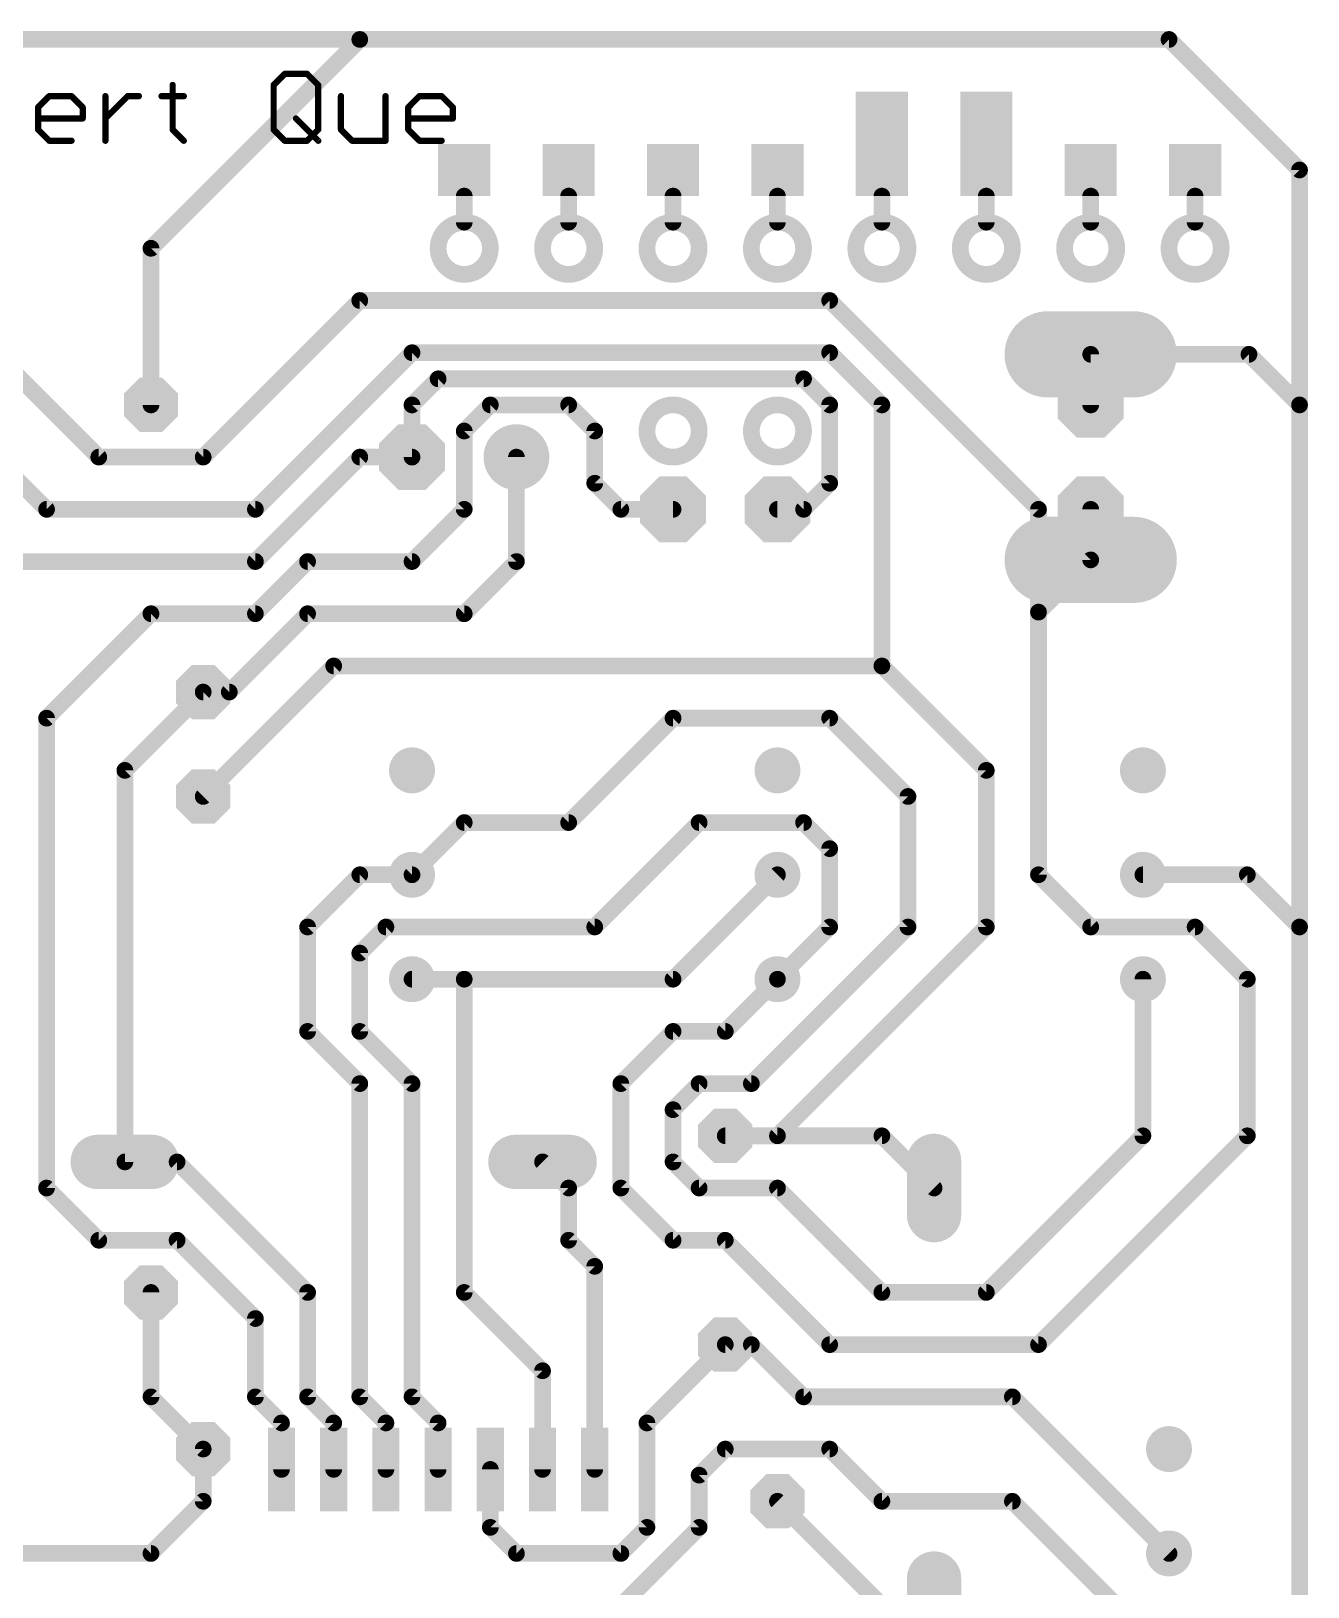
# Model space of a CAD drawing. Extents: x 30.3 to 96.7, y 25.2 to 89.1.
# Drawn here: x 65.66 to 96.72, y 51.26 to 89.1 of the extents above; entities that cross this region are included whole.
import ezdxf

# ---------------------------------------------------------------- set-up
doc = ezdxf.new("R2010")
doc.units = 0
doc.layers.add('1', color=14, linetype='CONTINUOUS')
doc.layers.add('17', color=94, linetype='CONTINUOUS')

# ---------------------------------------------------------------- blocks, each defined once
blk = doc.blocks.new('RECT')
blk.add_solid([(-0.5, -0.5), (0.5, -0.5), (-0.5, 0.5), (0.5, 0.5)])
blk = doc.blocks.new('OCTAGONP')
at = {"const_width": 0.5}
blk.add_lwpolyline([(-0.25, -0.1036), (-0.25, 0.1036), (-0.1036, 0.25), (0.1036, 0.25), (0.25, 0.1036), (0.25, -0.1036), (0.1036, -0.25), (-0.1036, -0.25), (-0.25, -0.1036), (-0.25, 0.1036)], dxfattribs=at)
blk = doc.blocks.new('ROUNDP')
at = {"const_width": 0.5}
blk.add_lwpolyline([(0, -0.25, 1), (0, 0.25, 1), (0, -0.25)], format="xyb", dxfattribs=at)
blk = doc.blocks.new('LONGP100')
at = {"const_width": 1}
blk.add_lwpolyline([(-0.5, 0), (0.5, 0)], dxfattribs=at)
at = {"const_width": 0.5}
for points in [[(-0.5, 0.25, 1), (-0.5, -0.25)], [(0.5, -0.25, 1), (0.5, 0.25)]]:
    blk.add_lwpolyline(points, format="xyb", dxfattribs=at)

msp = doc.modelspace()

# ---------------------------------------------------------------- linework, layer by layer
at = {"layer": '1'}
for points, const_width in [([(73.66, 88.9), (34.29, 88.9)], 0.4064), ([(68.58, 83.82), (73.66, 88.9)], 0.4064), ([(93.345, 88.9), (73.66, 88.9)], 0.4064), ([(93.345, 88.9), (96.52, 85.725)], 0.4064), ([(69.1069, 87.792), (69.1069, 86.7074)], 0.1524), ([(71.5644, 87.792), (71.8355, 88.0632)], 0.1524), ([(71.5644, 86.7074), (71.5644, 87.792)], 0.1524), ([(71.8355, 88.0632), (72.3779, 88.0632)], 0.1524), ([(72.3779, 88.0632), (72.649, 87.792)], 0.1524), ([(72.649, 87.792), (72.649, 86.7074)], 0.1524), ([(65.8343, 87.2497), (66.1055, 87.5209)], 0.1524), ([(66.1055, 87.5209), (66.6478, 87.5209)], 0.1524), ([(66.6478, 87.5209), (66.919, 87.2497)], 0.1524), ([(67.4715, 86.4362), (67.4715, 87.5209)], 0.1524), ([(67.4715, 86.9785), (68.0138, 87.5209)], 0.1524), ([(68.0138, 87.5209), (68.285, 87.5209)], 0.1524), ([(68.8358, 87.5209), (69.3781, 87.5209)], 0.1524), ([(73.2015, 87.5209), (73.2015, 86.7074)], 0.1524), ([(74.2862, 86.4362), (74.2862, 87.5209)], 0.1524), ([(74.8387, 87.2497), (75.1098, 87.5209)], 0.1524), ([(75.1098, 87.5209), (75.6522, 87.5209)], 0.1524), ([(75.6522, 87.5209), (75.9233, 87.2497)], 0.1524), ([(65.8343, 86.7074), (65.8343, 87.2497)], 0.1524), ([(66.919, 86.9785), (65.8343, 86.9785)], 0.1524), ([(66.919, 87.2497), (66.919, 86.9785)], 0.1524), ([(72.1067, 86.9785), (72.649, 86.4362)], 0.1524), ([(74.8387, 86.7074), (74.8387, 87.2497)], 0.1524), ([(75.9233, 86.9785), (74.8387, 86.9785)], 0.1524), ([(75.9233, 87.2497), (75.9233, 86.9785)], 0.1524), ([(66.1055, 86.4362), (65.8343, 86.7074)], 0.1524), ([(69.1069, 86.7074), (69.3781, 86.4362)], 0.1524), ([(71.8355, 86.4362), (71.5644, 86.7074)], 0.1524), ([(72.649, 86.7074), (72.3779, 86.4362)], 0.1524), ([(73.2015, 86.7074), (73.4727, 86.4362)], 0.1524), ([(75.1098, 86.4362), (74.8387, 86.7074)], 0.1524), ([(66.6478, 86.4362), (66.1055, 86.4362)], 0.1524), ([(72.3779, 86.4362), (71.8355, 86.4362)], 0.1524), ([(73.4727, 86.4362), (74.2862, 86.4362)], 0.1524), ([(75.6522, 86.4362), (75.1098, 86.4362)], 0.1524), ([(96.52, 80.01), (96.52, 85.725)], 0.4064), ([(60.96, 85.09), (67.31, 78.74)], 0.4064), ([(76.2, 85.09), (76.2, 84.455)], 0.4064), ([(78.74, 85.09), (78.74, 84.455)], 0.4064), ([(81.28, 85.09), (81.28, 84.455)], 0.4064), ([(83.82, 85.09), (83.82, 84.455)], 0.4064), ([(86.36, 85.09), (86.36, 84.455)], 0.4064), ([(88.9, 85.09), (88.9, 84.455)], 0.4064), ([(91.44, 85.09), (91.44, 84.455)], 0.4064), ([(93.98, 85.09), (93.98, 84.455)], 0.4064), ([(68.58, 80.01), (68.58, 83.82)], 0.4064), ([(60.96, 82.55), (66.04, 77.47)], 0.4064), ([(73.66, 82.55), (69.85, 78.74)], 0.4064), ([(85.09, 82.55), (73.66, 82.55)], 0.4064), ([(90.17, 77.47), (85.09, 82.55)], 0.4064), ([(71.12, 77.47), (74.93, 81.28)], 0.4064), ([(74.93, 81.28), (85.09, 81.28)], 0.4064), ([(85.09, 81.28), (86.36, 80.01)], 0.4064), ([(91.44, 81.24), (95.29, 81.24)], 0.4064), ([(91.44, 80.01), (91.44, 81.24)], 0.4064), ([(95.29, 81.24), (96.52, 80.01)], 0.4064), ([(75.565, 80.645), (74.93, 80.01)], 0.4064), ([(75.565, 80.645), (84.455, 80.645)], 0.4064), ([(84.455, 80.645), (85.09, 80.01)], 0.4064), ([(74.93, 80.01), (74.93, 78.74)], 0.4064), ([(76.2, 79.375), (76.835, 80.01)], 0.4064), ([(76.835, 80.01), (78.74, 80.01)], 0.4064), ([(78.74, 80.01), (79.375, 79.375)], 0.4064), ([(85.09, 80.01), (85.09, 78.105)], 0.4064), ([(86.36, 80.01), (86.36, 73.66)], 0.4064), ([(96.52, 67.31), (96.52, 80.01)], 0.4064), ([(76.2, 77.47), (76.2, 79.375)], 0.4064), ([(79.375, 79.375), (79.375, 78.105)], 0.4064), ([(67.31, 78.74), (69.85, 78.74)], 0.4064), ([(73.66, 78.74), (71.12, 76.2)], 0.4064), ([(74.93, 78.74), (73.66, 78.74)], 0.4064), ([(77.47, 76.2), (77.47, 78.74)], 0.4064), ([(79.375, 78.105), (80.01, 77.47)], 0.4064), ([(85.09, 78.105), (84.455, 77.47)], 0.4064), ([(66.04, 77.47), (71.12, 77.47)], 0.4064), ([(74.93, 76.2), (76.2, 77.47)], 0.4064), ([(80.01, 77.47), (81.28, 77.47)], 0.4064), ([(84.455, 77.47), (83.82, 77.47)], 0.4064), ([(90.17, 74.97), (90.17, 77.47)], 0.4064), ([(91.44, 77.47), (91.44, 76.24)], 0.4064), ([(71.12, 76.2), (63.5, 76.2)], 0.4064), ([(71.12, 74.93), (72.39, 76.2)], 0.4064), ([(72.39, 76.2), (74.93, 76.2)], 0.4064), ([(76.2, 74.93), (77.47, 76.2)], 0.4064), ([(90.17, 74.97), (91.44, 76.24)], 0.4064), ([(68.58, 74.93), (66.04, 72.39)], 0.4064), ([(71.12, 74.93), (68.58, 74.93)], 0.4064), ([(70.485, 73.025), (72.39, 74.93)], 0.4064), ([(72.39, 74.93), (76.2, 74.93)], 0.4064), ([(90.17, 74.97), (90.17, 68.58)], 0.4064), ([(73.025, 73.66), (69.85, 70.485)], 0.4064), ([(86.36, 73.66), (73.025, 73.66)], 0.4064), ([(88.9, 71.12), (86.36, 73.66)], 0.4064), ([(67.945, 71.12), (69.85, 73.025)], 0.4064), ([(69.85, 73.025), (70.485, 73.025)], 0.4064), ([(66.04, 60.96), (66.04, 72.39)], 0.4064), ([(81.28, 72.39), (78.74, 69.85)], 0.4064), ([(85.09, 72.39), (81.28, 72.39)], 0.4064), ([(86.995, 70.485), (85.09, 72.39)], 0.4064), ([(67.945, 61.595), (67.945, 71.12)], 0.4064), ([(88.9, 67.31), (88.9, 71.12)], 0.4064), ([(86.995, 67.31), (86.995, 70.485)], 0.4064), ([(76.2, 69.85), (74.93, 68.58)], 0.4064), ([(78.74, 69.85), (76.2, 69.85)], 0.4064), ([(79.375, 67.31), (81.915, 69.85)], 0.4064), ([(81.915, 69.85), (84.455, 69.85)], 0.4064), ([(84.455, 69.85), (85.09, 69.215)], 0.4064), ([(85.09, 69.215), (85.09, 67.31)], 0.4064), ([(72.39, 67.31), (73.66, 68.58)], 0.4064), ([(73.66, 68.58), (74.93, 68.58)], 0.4064), ([(81.28, 66.04), (83.82, 68.58)], 0.4064), ([(90.17, 68.58), (91.44, 67.31)], 0.4064), ([(92.71, 68.58), (95.25, 68.58)], 0.4064), ([(95.25, 68.58), (96.52, 67.31)], 0.4064), ([(72.39, 64.77), (72.39, 67.31)], 0.4064), ([(73.66, 66.675), (74.295, 67.31)], 0.4064), ([(74.295, 67.31), (79.375, 67.31)], 0.4064), ([(83.185, 63.5), (86.995, 67.31)], 0.4064), ([(85.09, 67.31), (83.82, 66.04)], 0.4064), ([(83.82, 62.23), (88.9, 67.31)], 0.4064), ([(91.44, 67.31), (93.98, 67.31)], 0.4064), ([(93.98, 67.31), (95.25, 66.04)], 0.4064), ([(96.52, 67.31), (96.52, 49.53)], 0.4064), ([(73.66, 64.77), (73.66, 66.675)], 0.4064), ([(76.2, 66.04), (74.93, 66.04)], 0.4064), ([(76.2, 58.42), (76.2, 66.04)], 0.4064), ([(76.2, 66.04), (81.28, 66.04)], 0.4064), ([(82.55, 64.77), (83.82, 66.04)], 0.4064), ([(92.71, 66.04), (92.71, 62.23)], 0.4064), ([(95.25, 66.04), (95.25, 62.23)], 0.4064), ([(73.66, 63.5), (72.39, 64.77)], 0.4064), ([(74.93, 63.5), (73.66, 64.77)], 0.4064), ([(80.01, 63.5), (81.28, 64.77)], 0.4064), ([(81.28, 64.77), (82.55, 64.77)], 0.4064), ([(73.66, 55.88), (73.66, 63.5)], 0.4064), ([(74.93, 55.88), (74.93, 63.5)], 0.4064), ([(80.01, 60.96), (80.01, 63.5)], 0.4064), ([(81.28, 62.865), (81.915, 63.5)], 0.4064), ([(81.915, 63.5), (83.185, 63.5)], 0.4064), ([(81.28, 61.595), (81.28, 62.865)], 0.4064), ([(82.55, 62.23), (86.36, 62.23)], 0.4064), ([(82.55, 62.23), (83.82, 62.23)], 0.4064), ([(86.36, 62.23), (87.63, 60.96)], 0.4064), ([(92.71, 62.23), (88.9, 58.42)], 0.4064), ([(95.25, 62.23), (90.17, 57.15)], 0.4064), ([(69.215, 61.595), (67.945, 61.595)], 0.4064), ([(72.39, 58.42), (69.215, 61.595)], 0.4064), ([(78.74, 60.96), (78.105, 61.595)], 0.4064), ([(81.915, 60.96), (81.28, 61.595)], 0.4064), ([(67.31, 59.69), (66.04, 60.96)], 0.4064), ([(78.74, 59.69), (78.74, 60.96)], 0.4064), ([(81.28, 59.69), (80.01, 60.96)], 0.4064), ([(83.82, 60.96), (81.915, 60.96)], 0.4064), ([(86.36, 58.42), (83.82, 60.96)], 0.4064), ([(69.215, 59.69), (67.31, 59.69)], 0.4064), ([(71.12, 57.785), (69.215, 59.69)], 0.4064), ([(79.375, 59.055), (78.74, 59.69)], 0.4064), ([(82.55, 59.69), (81.28, 59.69)], 0.4064), ([(85.09, 57.15), (82.55, 59.69)], 0.4064), ([(79.375, 54.1147), (79.375, 59.055)], 0.4064), ([(68.58, 58.42), (68.58, 55.88)], 0.4064), ([(72.39, 55.88), (72.39, 58.42)], 0.4064), ([(78.105, 56.515), (76.2, 58.42)], 0.4064), ([(88.9, 58.42), (86.36, 58.42)], 0.4064), ([(71.12, 55.88), (71.12, 57.785)], 0.4064), ([(80.645, 55.245), (82.55, 57.15)], 0.4064), ([(82.55, 57.15), (83.185, 57.15)], 0.4064), ([(83.185, 57.15), (84.455, 55.88)], 0.4064), ([(90.17, 57.15), (85.09, 57.15)], 0.4064), ([(78.105, 54.1147), (78.105, 56.515)], 0.4064), ([(68.58, 55.88), (69.85, 54.61)], 0.4064), ([(71.755, 55.245), (71.12, 55.88)], 0.4064), ([(73.025, 55.245), (72.39, 55.88)], 0.4064), ([(74.295, 55.245), (73.66, 55.88)], 0.4064), ([(75.565, 55.245), (74.93, 55.88)], 0.4064), ([(84.455, 55.88), (89.535, 55.88)], 0.4064), ([(89.535, 55.88), (93.345, 52.07)], 0.4064), ([(71.755, 54.1147), (71.755, 55.245)], 0.4064), ([(73.025, 54.1147), (73.025, 55.245)], 0.4064), ([(74.295, 54.1147), (74.295, 55.245)], 0.4064), ([(75.565, 54.1147), (75.565, 55.245)], 0.4064), ([(80.645, 52.705), (80.645, 55.245)], 0.4064), ([(69.85, 53.34), (69.85, 54.61)], 0.4064), ([(81.915, 53.975), (82.55, 54.61)], 0.4064), ([(82.55, 54.61), (85.09, 54.61)], 0.4064), ([(85.09, 54.61), (86.36, 53.34)], 0.4064), ([(76.835, 54.1147), (76.835, 52.705)], 0.4064), ([(81.915, 52.705), (81.915, 53.975)], 0.4064), ([(68.58, 52.07), (69.85, 53.34)], 0.4064), ([(83.82, 53.34), (86.36, 50.8)], 0.4064), ([(86.36, 53.34), (89.535, 53.34)], 0.4064), ([(89.535, 53.34), (92.075, 50.8)], 0.4064), ([(76.835, 52.705), (77.47, 52.07)], 0.4064), ([(78.74, 49.53), (81.915, 52.705)], 0.4064), ([(80.01, 52.07), (80.645, 52.705)], 0.4064), ([(61.595, 52.07), (68.58, 52.07)], 0.4064), ([(77.47, 52.07), (80.01, 52.07)], 0.4064)]:
    msp.add_lwpolyline(points, dxfattribs=dict(at, const_width=const_width))
for points, const_width in [([(73.66, 89.0016, 1), (73.66, 88.7984)], 0.2032), ([(73.7318, 88.8282, 1), (73.5882, 88.9718)], 0.2032), ([(73.66, 88.7984, 1), (73.66, 89.0016)], 0.2032), ([(93.4168, 88.9718, 1), (93.2732, 88.8282)], 0.2032), ([(93.345, 88.7984, 1), (93.345, 89.0016)], 0.2032), ([(69.145, 87.792, 1), (69.0688, 87.792)], 0.0762), ([(71.5374, 87.819, 1), (71.5913, 87.7651)], 0.0762), ([(71.6025, 87.792, 1), (71.5263, 87.792)], 0.0762), ([(71.8355, 88.1013, 1), (71.8355, 88.0251)], 0.0762), ([(71.8625, 88.0362, 1), (71.8086, 88.0901)], 0.0762), ([(72.4048, 88.0901, 1), (72.3509, 88.0362)], 0.0762), ([(72.3779, 88.0251, 1), (72.3779, 88.1013)], 0.0762), ([(72.6871, 87.792, 1), (72.6109, 87.792)], 0.0762), ([(72.6221, 87.7651, 1), (72.676, 87.819)], 0.0762), ([(66.1055, 87.559, 1), (66.1055, 87.4828)], 0.0762), ([(66.1324, 87.4939, 1), (66.0785, 87.5478)], 0.0762), ([(66.6747, 87.5478, 1), (66.6209, 87.4939)], 0.0762), ([(66.6478, 87.4828, 1), (66.6478, 87.559)], 0.0762), ([(67.5096, 87.5209, 1), (67.4334, 87.5209)], 0.0762), ([(68.0138, 87.559, 1), (68.0138, 87.4828)], 0.0762), ([(68.0407, 87.4939, 1), (67.9869, 87.5478)], 0.0762), ([(68.285, 87.4828, 1), (68.285, 87.559)], 0.0762), ([(68.8358, 87.559, 1), (68.8358, 87.4828)], 0.0762), ([(69.3781, 87.4828, 1), (69.3781, 87.559)], 0.0762), ([(73.2396, 87.5209, 1), (73.1634, 87.5209)], 0.0762), ([(74.3243, 87.5209, 1), (74.2481, 87.5209)], 0.0762), ([(75.1098, 87.559, 1), (75.1098, 87.4828)], 0.0762), ([(75.1368, 87.4939, 1), (75.0829, 87.5478)], 0.0762), ([(75.6791, 87.5478, 1), (75.6252, 87.4939)], 0.0762), ([(75.6522, 87.4828, 1), (75.6522, 87.559)], 0.0762), ([(65.8724, 87.2497, 1), (65.7962, 87.2497)], 0.0762), ([(65.8343, 87.0166, 1), (65.8343, 86.9404)], 0.0762), ([(65.8074, 87.2766, 1), (65.8613, 87.2228)], 0.0762), ([(66.9571, 87.2497, 1), (66.8809, 87.2497)], 0.0762), ([(66.892, 87.2228, 1), (66.9459, 87.2766)], 0.0762), ([(66.919, 86.9404, 1), (66.919, 87.0166)], 0.0762), ([(72.1336, 87.0055, 1), (72.0797, 86.9516)], 0.0762), ([(74.8768, 87.2497, 1), (74.8006, 87.2497)], 0.0762), ([(74.8117, 87.2766, 1), (74.8656, 87.2228)], 0.0762), ([(74.8387, 87.0166, 1), (74.8387, 86.9404)], 0.0762), ([(75.9614, 87.2497, 1), (75.8852, 87.2497)], 0.0762), ([(75.8964, 87.2228, 1), (75.9503, 87.2766)], 0.0762), ([(75.9233, 86.9404, 1), (75.9233, 87.0166)], 0.0762), ([(65.8613, 86.7343, 1), (65.8074, 86.6804)], 0.0762), ([(65.7962, 86.7074, 1), (65.8724, 86.7074)], 0.0762), ([(66.8809, 86.9785, 1), (66.9571, 86.9785)], 0.0762), ([(67.4445, 87.0055, 1), (67.4984, 86.9516)], 0.0762), ([(69.1339, 86.7343, 1), (69.08, 86.6804)], 0.0762), ([(69.0688, 86.7074, 1), (69.145, 86.7074)], 0.0762), ([(71.5913, 86.7343, 1), (71.5374, 86.6804)], 0.0762), ([(71.5263, 86.7074, 1), (71.6025, 86.7074)], 0.0762), ([(72.6109, 86.7074, 1), (72.6871, 86.7074)], 0.0762), ([(72.676, 86.6804, 1), (72.6221, 86.7343)], 0.0762), ([(73.2285, 86.7343, 1), (73.1746, 86.6804)], 0.0762), ([(73.1634, 86.7074, 1), (73.2396, 86.7074)], 0.0762), ([(74.8656, 86.7343, 1), (74.8117, 86.6804)], 0.0762), ([(74.8006, 86.7074, 1), (74.8768, 86.7074)], 0.0762), ([(75.8852, 86.9785, 1), (75.9614, 86.9785)], 0.0762), ([(66.1055, 86.4743, 1), (66.1055, 86.3981)], 0.0762), ([(66.0785, 86.4093, 1), (66.1324, 86.4631)], 0.0762), ([(66.6478, 86.3981, 1), (66.6478, 86.4743)], 0.0762), ([(67.4334, 86.4362, 1), (67.5096, 86.4362)], 0.0762), ([(69.3512, 86.4093, 1), (69.405, 86.4631)], 0.0762), ([(71.8355, 86.4743, 1), (71.8355, 86.3981)], 0.0762), ([(71.8086, 86.4093, 1), (71.8625, 86.4631)], 0.0762), ([(72.3509, 86.4631, 1), (72.4048, 86.4093)], 0.0762), ([(72.3779, 86.3981, 1), (72.3779, 86.4743)], 0.0762), ([(72.6221, 86.4093, 1), (72.676, 86.4631)], 0.0762), ([(73.4727, 86.4743, 1), (73.4727, 86.3981)], 0.0762), ([(73.4457, 86.4093, 1), (73.4996, 86.4631)], 0.0762), ([(74.2481, 86.4362, 1), (74.3243, 86.4362)], 0.0762), ([(74.2862, 86.3981, 1), (74.2862, 86.4743)], 0.0762), ([(75.1098, 86.4743, 1), (75.1098, 86.3981)], 0.0762), ([(75.0829, 86.4093, 1), (75.1368, 86.4631)], 0.0762), ([(75.6522, 86.3981, 1), (75.6522, 86.4743)], 0.0762), ([(96.6216, 85.725, 1), (96.4184, 85.725)], 0.2032), ([(96.4482, 85.6532, 1), (96.5918, 85.7968)], 0.2032), ([(76.3016, 85.09, 1), (76.0984, 85.09)], 0.2032), ([(78.8416, 85.09, 1), (78.6384, 85.09)], 0.2032), ([(81.3816, 85.09, 1), (81.1784, 85.09)], 0.2032), ([(83.9216, 85.09, 1), (83.7184, 85.09)], 0.2032), ([(86.4616, 85.09, 1), (86.2584, 85.09)], 0.2032), ([(89.0016, 85.09, 1), (88.7984, 85.09)], 0.2032), ([(91.5416, 85.09, 1), (91.3384, 85.09)], 0.2032), ([(94.0816, 85.09, 1), (93.8784, 85.09)], 0.2032), ([(76.2, 83.185, 1), (76.2, 84.455, 1), (76.2, 83.185)], 0.4064), ([(76.0984, 84.455, 1), (76.3016, 84.455)], 0.2032), ([(78.74, 83.185, 1), (78.74, 84.455, 1), (78.74, 83.185)], 0.4064), ([(78.6384, 84.455, 1), (78.8416, 84.455)], 0.2032), ([(81.28, 83.185, 1), (81.28, 84.455, 1), (81.28, 83.185)], 0.4064), ([(81.1784, 84.455, 1), (81.3816, 84.455)], 0.2032), ([(83.82, 83.185, 1), (83.82, 84.455, 1), (83.82, 83.185)], 0.4064), ([(83.7184, 84.455, 1), (83.9216, 84.455)], 0.2032), ([(86.36, 83.185, 1), (86.36, 84.455, 1), (86.36, 83.185)], 0.4064), ([(86.2584, 84.455, 1), (86.4616, 84.455)], 0.2032), ([(88.9, 83.185, 1), (88.9, 84.455, 1), (88.9, 83.185)], 0.4064), ([(88.7984, 84.455, 1), (89.0016, 84.455)], 0.2032), ([(91.44, 83.185, 1), (91.44, 84.455, 1), (91.44, 83.185)], 0.4064), ([(91.3384, 84.455, 1), (91.5416, 84.455)], 0.2032), ([(93.98, 83.185, 1), (93.98, 84.455, 1), (93.98, 83.185)], 0.4064), ([(93.8784, 84.455, 1), (94.0816, 84.455)], 0.2032), ([(68.6816, 83.82, 1), (68.4784, 83.82)], 0.2032), ([(68.5082, 83.8918, 1), (68.6518, 83.7482)], 0.2032), ([(73.66, 82.6516, 1), (73.66, 82.4484)], 0.2032), ([(73.7318, 82.4782, 1), (73.5882, 82.6218)], 0.2032), ([(85.1618, 82.6218, 1), (85.0182, 82.4782)], 0.2032), ([(85.09, 82.4484, 1), (85.09, 82.6516)], 0.2032), ([(74.93, 81.3816, 1), (74.93, 81.1784)], 0.2032), ([(75.0018, 81.2082, 1), (74.8582, 81.3518)], 0.2032), ([(85.1618, 81.3518, 1), (85.0182, 81.2082)], 0.2032), ([(85.09, 81.1784, 1), (85.09, 81.3816)], 0.2032), ([(91.44, 81.3416, 1), (91.44, 81.1384)], 0.2032), ([(91.5416, 81.24, 1), (91.3384, 81.24)], 0.2032), ([(95.3618, 81.3118, 1), (95.2182, 81.1682)], 0.2032), ([(95.29, 81.1384, 1), (95.29, 81.3416)], 0.2032), ([(75.565, 80.7466, 1), (75.565, 80.5434)], 0.2032), ([(75.6368, 80.5732, 1), (75.4932, 80.7168)], 0.2032), ([(84.5268, 80.7168, 1), (84.3832, 80.5732)], 0.2032), ([(84.455, 80.5434, 1), (84.455, 80.7466)], 0.2032), ([(68.4784, 80.01, 1), (68.6816, 80.01)], 0.2032), ([(75.0316, 80.01, 1), (74.8284, 80.01)], 0.2032), ([(74.8582, 80.0818, 1), (75.0018, 79.9382)], 0.2032), ([(76.835, 80.1116, 1), (76.835, 79.9084)], 0.2032), ([(76.9068, 79.9382, 1), (76.7632, 80.0818)], 0.2032), ([(78.8118, 80.0818, 1), (78.6682, 79.9382)], 0.2032), ([(78.74, 79.9084, 1), (78.74, 80.1116)], 0.2032), ([(81.28, 78.74, 1), (81.28, 80.01, 1), (81.28, 78.74)], 0.4064), ([(83.82, 78.74, 1), (83.82, 80.01, 1), (83.82, 78.74)], 0.4064), ([(85.1916, 80.01, 1), (84.9884, 80.01)], 0.2032), ([(85.0182, 79.9382, 1), (85.1618, 80.0818)], 0.2032), ([(86.4616, 80.01, 1), (86.2584, 80.01)], 0.2032), ([(86.2882, 79.9382, 1), (86.4318, 80.0818)], 0.2032), ([(91.3384, 80.01, 1), (91.5416, 80.01)], 0.2032), ([(96.6216, 80.01, 1), (96.4184, 80.01)], 0.2032), ([(96.4184, 80.01, 1), (96.6216, 80.01)], 0.2032), ([(96.4482, 79.9382, 1), (96.5918, 80.0818)], 0.2032), ([(76.3016, 79.375, 1), (76.0984, 79.375)], 0.2032), ([(76.1282, 79.4468, 1), (76.2718, 79.3032)], 0.2032), ([(79.4766, 79.375, 1), (79.2734, 79.375)], 0.2032), ([(79.3032, 79.3032, 1), (79.4468, 79.4468)], 0.2032), ([(67.31, 78.8416, 1), (67.31, 78.6384)], 0.2032), ([(67.2382, 78.6682, 1), (67.3818, 78.8118)], 0.2032), ([(69.7782, 78.8118, 1), (69.9218, 78.6682)], 0.2032), ([(69.85, 78.6384, 1), (69.85, 78.8416)], 0.2032), ([(73.66, 78.8416, 1), (73.66, 78.6384)], 0.2032), ([(73.7318, 78.6682, 1), (73.5882, 78.8118)], 0.2032), ([(74.8284, 78.74, 1), (75.0316, 78.74)], 0.2032), ([(74.93, 78.6384, 1), (74.93, 78.8416)], 0.2032), ([(77.5716, 78.74, 1), (77.3684, 78.74)], 0.2032), ([(79.2734, 78.105, 1), (79.4766, 78.105)], 0.2032), ([(79.4468, 78.1768, 1), (79.3032, 78.0332)], 0.2032), ([(84.9884, 78.105, 1), (85.1916, 78.105)], 0.2032), ([(85.1618, 78.0332, 1), (85.0182, 78.1768)], 0.2032), ([(66.04, 77.5716, 1), (66.04, 77.3684)], 0.2032), ([(65.9682, 77.3982, 1), (66.1118, 77.5418)], 0.2032), ([(71.0482, 77.5418, 1), (71.1918, 77.3982)], 0.2032), ([(71.12, 77.3684, 1), (71.12, 77.5716)], 0.2032), ([(76.2718, 77.3982, 1), (76.1282, 77.5418)], 0.2032), ([(80.01, 77.5716, 1), (80.01, 77.3684)], 0.2032), ([(79.9382, 77.3982, 1), (80.0818, 77.5418)], 0.2032), ([(81.28, 77.3684, 1), (81.28, 77.5716)], 0.2032), ([(83.82, 77.5716, 1), (83.82, 77.3684)], 0.2032), ([(84.3832, 77.5418, 1), (84.5268, 77.3982)], 0.2032), ([(84.455, 77.3684, 1), (84.455, 77.5716)], 0.2032), ([(90.2716, 77.47, 1), (90.0684, 77.47)], 0.2032), ([(90.0982, 77.3982, 1), (90.2418, 77.5418)], 0.2032), ([(91.5416, 77.47, 1), (91.3384, 77.47)], 0.2032), ([(76.0984, 77.47, 1), (76.3016, 77.47)], 0.2032), ([(71.0482, 76.2718, 1), (71.1918, 76.1282)], 0.2032), ([(71.12, 76.0984, 1), (71.12, 76.3016)], 0.2032), ([(72.39, 76.3016, 1), (72.39, 76.0984)], 0.2032), ([(72.4618, 76.1282, 1), (72.3182, 76.2718)], 0.2032), ([(74.8582, 76.2718, 1), (75.0018, 76.1282)], 0.2032), ([(74.93, 76.0984, 1), (74.93, 76.3016)], 0.2032), ([(77.3684, 76.2, 1), (77.5716, 76.2)], 0.2032), ([(77.5418, 76.1282, 1), (77.3982, 76.2718)], 0.2032), ([(91.3384, 76.24, 1), (91.5416, 76.24)], 0.2032), ([(91.5118, 76.1682, 1), (91.3682, 76.3118)], 0.2032), ([(68.58, 75.0316, 1), (68.58, 74.8284)], 0.2032), ([(68.6518, 74.8582, 1), (68.5082, 75.0018)], 0.2032), ([(71.0482, 75.0018, 1), (71.1918, 74.8582)], 0.2032), ([(71.12, 74.8284, 1), (71.12, 75.0316)], 0.2032), ([(72.39, 75.0316, 1), (72.39, 74.8284)], 0.2032), ([(72.4618, 74.8582, 1), (72.3182, 75.0018)], 0.2032), ([(76.1282, 75.0018, 1), (76.2718, 74.8582)], 0.2032), ([(76.2, 74.8284, 1), (76.2, 75.0316)], 0.2032), ([(90.2716, 74.97, 1), (90.0684, 74.97)], 0.2032), ([(90.0684, 74.97, 1), (90.2716, 74.97)], 0.2032), ([(90.0982, 75.0418, 1), (90.2418, 74.8982)], 0.2032), ([(73.025, 73.7616, 1), (73.025, 73.5584)], 0.2032), ([(73.0968, 73.5882, 1), (72.9532, 73.7318)], 0.2032), ([(86.4318, 73.7318, 1), (86.2882, 73.5882)], 0.2032), ([(86.36, 73.5584, 1), (86.36, 73.7616)], 0.2032), ([(86.2584, 73.66, 1), (86.4616, 73.66)], 0.2032), ([(69.85, 73.1266, 1), (69.85, 72.9234)], 0.2032), ([(69.9218, 72.9532, 1), (69.7782, 73.0968)], 0.2032), ([(70.4132, 73.0968, 1), (70.5568, 72.9532)], 0.2032), ([(70.485, 72.9234, 1), (70.485, 73.1266)], 0.2032), ([(66.1416, 72.39, 1), (65.9384, 72.39)], 0.2032), ([(65.9682, 72.4618, 1), (66.1118, 72.3182)], 0.2032), ([(81.28, 72.4916, 1), (81.28, 72.2884)], 0.2032), ([(81.3518, 72.3182, 1), (81.2082, 72.4618)], 0.2032), ([(85.1618, 72.4618, 1), (85.0182, 72.3182)], 0.2032), ([(85.09, 72.2884, 1), (85.09, 72.4916)], 0.2032), ([(68.0466, 71.12, 1), (67.8434, 71.12)], 0.2032), ([(67.8732, 71.1918, 1), (68.0168, 71.0482)], 0.2032), ([(89.0016, 71.12, 1), (88.7984, 71.12)], 0.2032), ([(88.8282, 71.0482, 1), (88.9718, 71.1918)], 0.2032), ([(69.7782, 70.5568, 1), (69.9218, 70.4132)], 0.2032), ([(87.0966, 70.485, 1), (86.8934, 70.485)], 0.2032), ([(86.9232, 70.4132, 1), (87.0668, 70.5568)], 0.2032), ([(76.2, 69.9516, 1), (76.2, 69.7484)], 0.2032), ([(76.2718, 69.7782, 1), (76.1282, 69.9218)], 0.2032), ([(78.6682, 69.9218, 1), (78.8118, 69.7782)], 0.2032), ([(78.74, 69.7484, 1), (78.74, 69.9516)], 0.2032), ([(81.915, 69.9516, 1), (81.915, 69.7484)], 0.2032), ([(81.9868, 69.7782, 1), (81.8432, 69.9218)], 0.2032), ([(84.5268, 69.9218, 1), (84.3832, 69.7782)], 0.2032), ([(84.455, 69.7484, 1), (84.455, 69.9516)], 0.2032), ([(85.1916, 69.215, 1), (84.9884, 69.215)], 0.2032), ([(85.0182, 69.1432, 1), (85.1618, 69.2868)], 0.2032), ([(73.66, 68.6816, 1), (73.66, 68.4784)], 0.2032), ([(73.7318, 68.5082, 1), (73.5882, 68.6518)], 0.2032), ([(74.8582, 68.6518, 1), (75.0018, 68.5082)], 0.2032), ([(74.93, 68.4784, 1), (74.93, 68.6816)], 0.2032), ([(83.8918, 68.5082, 1), (83.7482, 68.6518)], 0.2032), ([(90.0684, 68.58, 1), (90.2716, 68.58)], 0.2032), ([(90.2418, 68.6518, 1), (90.0982, 68.5082)], 0.2032), ([(92.71, 68.6816, 1), (92.71, 68.4784)], 0.2032), ([(95.3218, 68.6518, 1), (95.1782, 68.5082)], 0.2032), ([(95.25, 68.4784, 1), (95.25, 68.6816)], 0.2032), ([(72.4916, 67.31, 1), (72.2884, 67.31)], 0.2032), ([(72.3182, 67.3818, 1), (72.4618, 67.2382)], 0.2032), ([(74.295, 67.4116, 1), (74.295, 67.2084)], 0.2032), ([(74.3668, 67.2382, 1), (74.2232, 67.3818)], 0.2032), ([(79.3032, 67.3818, 1), (79.4468, 67.2382)], 0.2032), ([(79.375, 67.2084, 1), (79.375, 67.4116)], 0.2032), ([(84.9884, 67.31, 1), (85.1916, 67.31)], 0.2032), ([(85.1618, 67.2382, 1), (85.0182, 67.3818)], 0.2032), ([(86.8934, 67.31, 1), (87.0966, 67.31)], 0.2032), ([(87.0668, 67.2382, 1), (86.9232, 67.3818)], 0.2032), ([(88.7984, 67.31, 1), (89.0016, 67.31)], 0.2032), ([(88.9718, 67.2382, 1), (88.8282, 67.3818)], 0.2032), ([(91.44, 67.4116, 1), (91.44, 67.2084)], 0.2032), ([(91.3682, 67.2382, 1), (91.5118, 67.3818)], 0.2032), ([(94.0518, 67.3818, 1), (93.9082, 67.2382)], 0.2032), ([(93.98, 67.2084, 1), (93.98, 67.4116)], 0.2032), ([(96.6216, 67.31, 1), (96.4184, 67.31)], 0.2032), ([(96.4184, 67.31, 1), (96.6216, 67.31)], 0.2032), ([(96.4482, 67.2382, 1), (96.5918, 67.3818)], 0.2032), ([(73.7616, 66.675, 1), (73.5584, 66.675)], 0.2032), ([(73.5882, 66.7468, 1), (73.7318, 66.6032)], 0.2032), ([(74.93, 66.1416, 1), (74.93, 65.9384)], 0.2032), ([(76.3016, 66.04, 1), (76.0984, 66.04)], 0.2032), ([(76.2, 66.1416, 1), (76.2, 65.9384)], 0.2032), ([(76.2, 65.9384, 1), (76.2, 66.1416)], 0.2032), ([(81.28, 65.9384, 1), (81.28, 66.1416)], 0.2032), ([(83.8918, 65.9682, 1), (83.7482, 66.1118)], 0.2032), ([(92.8116, 66.04, 1), (92.6084, 66.04)], 0.2032), ([(95.3516, 66.04, 1), (95.1484, 66.04)], 0.2032), ([(81.2082, 66.1118, 1), (81.3518, 65.9682)], 0.2032), ([(83.7482, 66.1118, 1), (83.8918, 65.9682)], 0.2032), ([(95.1782, 65.9682, 1), (95.3218, 66.1118)], 0.2032), ([(72.2884, 64.77, 1), (72.4916, 64.77)], 0.2032), ([(72.4618, 64.8418, 1), (72.3182, 64.6982)], 0.2032), ([(73.5584, 64.77, 1), (73.7616, 64.77)], 0.2032), ([(73.7318, 64.8418, 1), (73.5882, 64.6982)], 0.2032), ([(81.28, 64.8716, 1), (81.28, 64.6684)], 0.2032), ([(81.3518, 64.6982, 1), (81.2082, 64.8418)], 0.2032), ([(82.4782, 64.8418, 1), (82.6218, 64.6982)], 0.2032), ([(82.55, 64.6684, 1), (82.55, 64.8716)], 0.2032), ([(73.7616, 63.5, 1), (73.5584, 63.5)], 0.2032), ([(73.5882, 63.4282, 1), (73.7318, 63.5718)], 0.2032), ([(75.0316, 63.5, 1), (74.8284, 63.5)], 0.2032), ([(74.8582, 63.4282, 1), (75.0018, 63.5718)], 0.2032), ([(80.1116, 63.5, 1), (79.9084, 63.5)], 0.2032), ([(79.9382, 63.5718, 1), (80.0818, 63.4282)], 0.2032), ([(81.915, 63.6016, 1), (81.915, 63.3984)], 0.2032), ([(81.9868, 63.4282, 1), (81.8432, 63.5718)], 0.2032), ([(83.1132, 63.5718, 1), (83.2568, 63.4282)], 0.2032), ([(83.185, 63.3984, 1), (83.185, 63.6016)], 0.2032), ([(81.3816, 62.865, 1), (81.1784, 62.865)], 0.2032), ([(81.2082, 62.9368, 1), (81.3518, 62.7932)], 0.2032), ([(82.55, 62.3316, 1), (82.55, 62.1284)], 0.2032), ([(82.55, 62.3316, 1), (82.55, 62.1284)], 0.2032), ([(83.7482, 62.3018, 1), (83.8918, 62.1582)], 0.2032), ([(83.82, 62.1284, 1), (83.82, 62.3316)], 0.2032), ([(86.4318, 62.3018, 1), (86.2882, 62.1582)], 0.2032), ([(86.36, 62.1284, 1), (86.36, 62.3316)], 0.2032), ([(92.6084, 62.23, 1), (92.8116, 62.23)], 0.2032), ([(92.7818, 62.1582, 1), (92.6382, 62.3018)], 0.2032), ([(95.1484, 62.23, 1), (95.3516, 62.23)], 0.2032), ([(95.3218, 62.1582, 1), (95.1782, 62.3018)], 0.2032), ([(67.945, 61.6966, 1), (67.945, 61.4934)], 0.2032), ([(67.8434, 61.595, 1), (68.0466, 61.595)], 0.2032), ([(69.2868, 61.6668, 1), (69.1432, 61.5232)], 0.2032), ([(69.215, 61.4934, 1), (69.215, 61.6966)], 0.2032), ([(78.1768, 61.6668, 1), (78.0332, 61.5232)], 0.2032), ([(81.1784, 61.595, 1), (81.3816, 61.595)], 0.2032), ([(81.3518, 61.6668, 1), (81.2082, 61.5232)], 0.2032), ([(65.9384, 60.96, 1), (66.1416, 60.96)], 0.2032), ([(66.1118, 61.0318, 1), (65.9682, 60.8882)], 0.2032), ([(78.8416, 60.96, 1), (78.6384, 60.96)], 0.2032), ([(78.6682, 60.8882, 1), (78.8118, 61.0318)], 0.2032), ([(79.9084, 60.96, 1), (80.1116, 60.96)], 0.2032), ([(80.0818, 61.0318, 1), (79.9382, 60.8882)], 0.2032), ([(81.915, 61.0616, 1), (81.915, 60.8584)], 0.2032), ([(81.8432, 60.8882, 1), (81.9868, 61.0318)], 0.2032), ([(83.8918, 61.0318, 1), (83.7482, 60.8882)], 0.2032), ([(83.82, 60.8584, 1), (83.82, 61.0616)], 0.2032), ([(87.5582, 60.8882, 1), (87.7018, 61.0318)], 0.2032), ([(67.31, 59.7916, 1), (67.31, 59.5884)], 0.2032), ([(67.2382, 59.6182, 1), (67.3818, 59.7618)], 0.2032), ([(69.2868, 59.7618, 1), (69.1432, 59.6182)], 0.2032), ([(69.215, 59.5884, 1), (69.215, 59.7916)], 0.2032), ([(78.8118, 59.7618, 1), (78.6682, 59.6182)], 0.2032), ([(81.28, 59.7916, 1), (81.28, 59.5884)], 0.2032), ([(81.2082, 59.6182, 1), (81.3518, 59.7618)], 0.2032), ([(82.6218, 59.7618, 1), (82.4782, 59.6182)], 0.2032), ([(82.55, 59.5884, 1), (82.55, 59.7916)], 0.2032), ([(78.6384, 59.69, 1), (78.8416, 59.69)], 0.2032), ([(79.4766, 59.055, 1), (79.2734, 59.055)], 0.2032), ([(79.3032, 58.9832, 1), (79.4468, 59.1268)], 0.2032), ([(68.6816, 58.42, 1), (68.4784, 58.42)], 0.2032), ([(72.4916, 58.42, 1), (72.2884, 58.42)], 0.2032), ([(72.3182, 58.3482, 1), (72.4618, 58.4918)], 0.2032), ([(76.0984, 58.42, 1), (76.3016, 58.42)], 0.2032), ([(76.2718, 58.4918, 1), (76.1282, 58.3482)], 0.2032), ([(86.36, 58.5216, 1), (86.36, 58.3184)], 0.2032), ([(86.2882, 58.3482, 1), (86.4318, 58.4918)], 0.2032), ([(88.8282, 58.4918, 1), (88.9718, 58.3482)], 0.2032), ([(88.9, 58.3184, 1), (88.9, 58.5216)], 0.2032), ([(71.2216, 57.785, 1), (71.0184, 57.785)], 0.2032), ([(71.0482, 57.7132, 1), (71.1918, 57.8568)], 0.2032), ([(82.55, 57.2516, 1), (82.55, 57.0484)], 0.2032), ([(82.6218, 57.0782, 1), (82.4782, 57.2218)], 0.2032), ([(83.2568, 57.2218, 1), (83.1132, 57.0782)], 0.2032), ([(83.185, 57.0484, 1), (83.185, 57.2516)], 0.2032), ([(85.09, 57.2516, 1), (85.09, 57.0484)], 0.2032), ([(85.0182, 57.0782, 1), (85.1618, 57.2218)], 0.2032), ([(90.0982, 57.2218, 1), (90.2418, 57.0782)], 0.2032), ([(90.17, 57.0484, 1), (90.17, 57.2516)], 0.2032), ([(78.2066, 56.515, 1), (78.0034, 56.515)], 0.2032), ([(78.0332, 56.4432, 1), (78.1768, 56.5868)], 0.2032), ([(68.6518, 55.9518, 1), (68.5082, 55.8082)], 0.2032), ([(71.1918, 55.9518, 1), (71.0482, 55.8082)], 0.2032), ([(72.4618, 55.9518, 1), (72.3182, 55.8082)], 0.2032), ([(73.7318, 55.9518, 1), (73.5882, 55.8082)], 0.2032), ([(75.0018, 55.9518, 1), (74.8582, 55.8082)], 0.2032), ([(84.455, 55.9816, 1), (84.455, 55.7784)], 0.2032), ([(84.3832, 55.8082, 1), (84.5268, 55.9518)], 0.2032), ([(89.6068, 55.9518, 1), (89.4632, 55.8082)], 0.2032), ([(89.535, 55.7784, 1), (89.535, 55.9816)], 0.2032), ([(68.4784, 55.88, 1), (68.6816, 55.88)], 0.2032), ([(71.0184, 55.88, 1), (71.2216, 55.88)], 0.2032), ([(72.2884, 55.88, 1), (72.4916, 55.88)], 0.2032), ([(73.5584, 55.88, 1), (73.7616, 55.88)], 0.2032), ([(74.8284, 55.88, 1), (75.0316, 55.88)], 0.2032), ([(71.8566, 55.245, 1), (71.6534, 55.245)], 0.2032), ([(71.6832, 55.1732, 1), (71.8268, 55.3168)], 0.2032), ([(73.1266, 55.245, 1), (72.9234, 55.245)], 0.2032), ([(72.9532, 55.1732, 1), (73.0968, 55.3168)], 0.2032), ([(74.3966, 55.245, 1), (74.1934, 55.245)], 0.2032), ([(74.2232, 55.1732, 1), (74.3668, 55.3168)], 0.2032), ([(75.6666, 55.245, 1), (75.4634, 55.245)], 0.2032), ([(75.4932, 55.1732, 1), (75.6368, 55.3168)], 0.2032), ([(80.7466, 55.245, 1), (80.5434, 55.245)], 0.2032), ([(80.5732, 55.3168, 1), (80.7168, 55.1732)], 0.2032), ([(69.9516, 54.61, 1), (69.7484, 54.61)], 0.2032), ([(69.7782, 54.5382, 1), (69.9218, 54.6818)], 0.2032), ([(82.55, 54.7116, 1), (82.55, 54.5084)], 0.2032), ([(82.6218, 54.5382, 1), (82.4782, 54.6818)], 0.2032), ([(85.1618, 54.6818, 1), (85.0182, 54.5382)], 0.2032), ([(85.09, 54.5084, 1), (85.09, 54.7116)], 0.2032), ([(71.6534, 54.1147, 1), (71.8566, 54.1147)], 0.2032), ([(72.9234, 54.1147, 1), (73.1266, 54.1147)], 0.2032), ([(74.1934, 54.1147, 1), (74.3966, 54.1147)], 0.2032), ([(75.4634, 54.1147, 1), (75.6666, 54.1147)], 0.2032), ([(76.9366, 54.1147, 1), (76.7334, 54.1147)], 0.2032), ([(78.0034, 54.1147, 1), (78.2066, 54.1147)], 0.2032), ([(79.2734, 54.1147, 1), (79.4766, 54.1147)], 0.2032), ([(82.0166, 53.975, 1), (81.8134, 53.975)], 0.2032), ([(81.8432, 54.0468, 1), (81.9868, 53.9032)], 0.2032), ([(69.7484, 53.34, 1), (69.9516, 53.34)], 0.2032), ([(69.9218, 53.2682, 1), (69.7782, 53.4118)], 0.2032), ([(83.8918, 53.4118, 1), (83.7482, 53.2682)], 0.2032), ([(86.36, 53.4416, 1), (86.36, 53.2384)], 0.2032), ([(86.2882, 53.2682, 1), (86.4318, 53.4118)], 0.2032), ([(89.6068, 53.4118, 1), (89.4632, 53.2682)], 0.2032), ([(89.535, 53.2384, 1), (89.535, 53.4416)], 0.2032), ([(76.7334, 52.705, 1), (76.9366, 52.705)], 0.2032), ([(76.9068, 52.7768, 1), (76.7632, 52.6332)], 0.2032), ([(80.5434, 52.705, 1), (80.7466, 52.705)], 0.2032), ([(80.7168, 52.6332, 1), (80.5732, 52.7768)], 0.2032), ([(81.8134, 52.705, 1), (82.0166, 52.705)], 0.2032), ([(81.9868, 52.6332, 1), (81.8432, 52.7768)], 0.2032), ([(68.5082, 52.1418, 1), (68.6518, 51.9982)], 0.2032), ([(68.58, 51.9684, 1), (68.58, 52.1716)], 0.2032), ([(77.47, 52.1716, 1), (77.47, 51.9684)], 0.2032), ([(77.3982, 51.9982, 1), (77.5418, 52.1418)], 0.2032), ([(79.9382, 52.1418, 1), (80.0818, 51.9982)], 0.2032), ([(80.01, 51.9684, 1), (80.01, 52.1716)], 0.2032), ([(93.2732, 51.9982, 1), (93.4168, 52.1418)], 0.2032)]:
    msp.add_lwpolyline(points, format="xyb", dxfattribs=dict(at, const_width=const_width))

# ---------------------------------------------------------------- block references
for p, xscale, yscale in [((86.36, 86.36), 1.27, 2.54), ((88.9, 86.36), 1.27, 2.54), ((76.2, 85.725), 1.27, 1.27), ((78.74, 85.725), 1.27, 1.27), ((81.28, 85.725), 1.27, 1.27), ((83.82, 85.725), 1.27, 1.27), ((91.44, 85.725), 1.27, 1.27), ((93.98, 85.725), 1.27, 1.27), ((71.755, 54.1147), 0.6604, 2.032), ((73.025, 54.1147), 0.6604, 2.032), ((74.295, 54.1147), 0.6604, 2.032), ((75.565, 54.1147), 0.6604, 2.032), ((76.835, 54.1147), 0.6604, 2.032), ((78.105, 54.1147), 0.6604, 2.032), ((79.375, 54.1147), 0.6604, 2.032)]:
    msp.add_blockref('RECT', p, dxfattribs=dict(at, xscale=xscale, yscale=yscale))
at = {"layer": '17'}
for name, p, xscale, yscale in [('LONGP100', (91.44, 81.24), 2.0955, 2.0955), ('OCTAGONP', (68.58, 80.01), 1.3208, 1.3208), ('OCTAGONP', (91.44, 80.01), 1.6002, 1.6002), ('OCTAGONP', (81.28, 77.47), 1.6002, 1.6002), ('OCTAGONP', (83.82, 77.47), 1.6002, 1.6002), ('OCTAGONP', (91.44, 77.47), 1.6002, 1.6002), ('LONGP100', (91.44, 76.24), 2.0955, 2.0955), ('OCTAGONP', (69.85, 73.025), 1.3208, 1.3208), ('ROUNDP', (74.93, 71.12), 1.1176, 1.1176), ('ROUNDP', (83.82, 71.12), 1.1176, 1.1176), ('ROUNDP', (92.71, 71.12), 1.1176, 1.1176), ('OCTAGONP', (69.85, 70.485), 1.3208, 1.3208), ('ROUNDP', (74.93, 68.58), 1.1176, 1.1176), ('ROUNDP', (83.82, 68.58), 1.1176, 1.1176), ('ROUNDP', (92.71, 68.58), 1.1176, 1.1176), ('ROUNDP', (74.93, 66.04), 1.1176, 1.1176), ('ROUNDP', (83.82, 66.04), 1.1176, 1.1176), ('ROUNDP', (92.71, 66.04), 1.1176, 1.1176), ('LONGP100', (67.945, 61.595), 1.3208, 1.3208), ('LONGP100', (78.105, 61.595), 1.3208, 1.3208), ('OCTAGONP', (68.58, 58.42), 1.3208, 1.3208), ('OCTAGONP', (69.85, 54.61), 1.3208, 1.3208), ('ROUNDP', (93.345, 54.61), 1.1176, 1.1176), ('ROUNDP', (93.345, 52.07), 1.1176, 1.1176)]:
    msp.add_blockref(name, p, dxfattribs=dict(at, xscale=xscale, yscale=yscale))
for name, p, xscale, yscale, rotation in [('OCTAGONP', (74.93, 78.74), 1.6002, 1.6002, 180), ('ROUNDP', (77.47, 78.74), 1.6002, 1.6002, 180), ('OCTAGONP', (82.55, 62.23), 1.3208, 1.3208, 270), ('LONGP100', (87.63, 60.96), 1.3208, 1.3208, 270), ('OCTAGONP', (82.55, 57.15), 1.3208, 1.3208, 270), ('OCTAGONP', (83.82, 53.34), 1.3208, 1.3208, 90), ('LONGP100', (87.63, 50.8), 1.3208, 1.3208, 270)]:
    msp.add_blockref(name, p, dxfattribs=dict(at, xscale=xscale, yscale=yscale, rotation=rotation))

doc.saveas('drawing.dxf')
